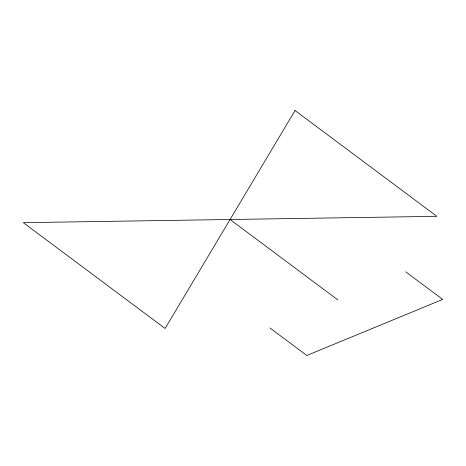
<?xml version="1.0" encoding="UTF-8"?>
<svg xmlns="http://www.w3.org/2000/svg" width="466" height="466" viewBox="0 0 466 466"><rect width="100%" height="100%" fill="white"/><g stroke="black" fill="none" stroke-linecap="round" stroke-linejoin="round"><path stroke-width="0.7" d="M405.752 271.841L442.7 299.411L306.826 355.482L269.878 327.913M230.076 219.492L337.815 299.877M295.048 110.518L165.11 328.466L23.3 222.661L436.858 216.329L295.048 110.518"/></g></svg>
